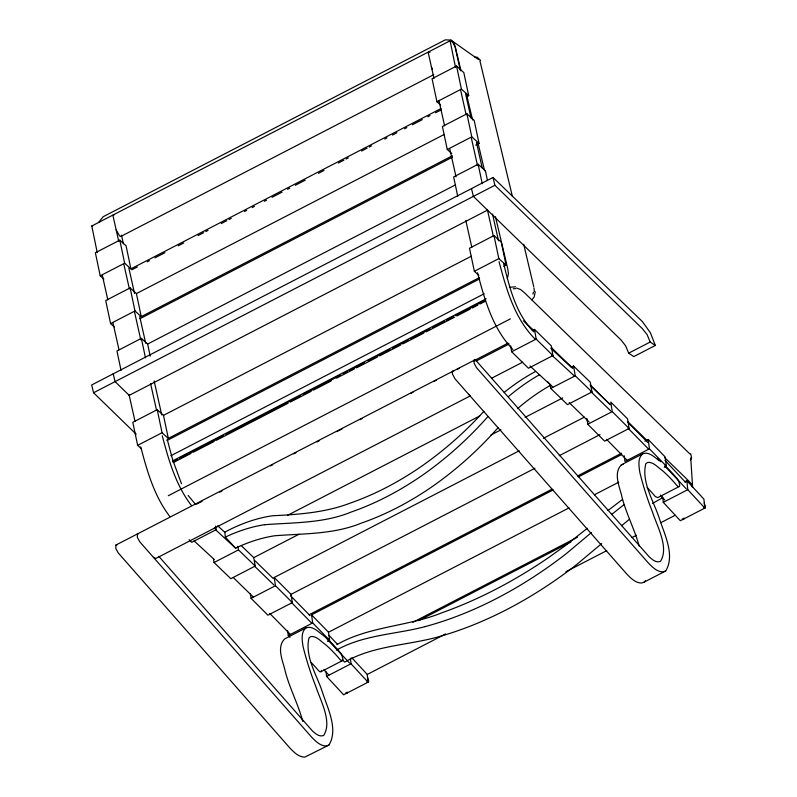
<?xml version="1.0" encoding="UTF-8"?>
<svg xmlns="http://www.w3.org/2000/svg" width="797" height="797" viewBox="0 0 797 797"><rect width="100%" height="100%" fill="white"/><g stroke="black" fill="none" stroke-linecap="round" stroke-linejoin="round"><path stroke-width="1.2" d="M347.183 692.065L347.064 693.201L345.41 693.031M683.956 517.95L683.836 519.096L682.182 518.927M507.33 278.641L508.456 273.55L507.729 268.659L495.445 216.694M532.964 294.133L533.392 292.18M535.285 291.802L534.11 297.112L531.878 299.891M659.278 460.686C654.546 457.378 649.226 451.441 642.9 453.692C637.351 458.086 638.945 466.285 639.832 472.382C643.129 485.911 647.413 499.181 652.504 512.132C656.947 526 669.39 547.748 660.384 561.457C656.1 563.051 652.185 559.534 649.226 556.864L475.291 359.696L115.924 545.038L115.814 548.466L118.205 552.889L289.929 748.074C293.924 752.229 298.566 757.06 304.743 757.15L328.932 745.075C338.625 729.335 327.437 707.955 322.396 692.045C316.778 674.89 304.534 656.27 309.017 637.879L310.84 636.534C316.798 635.886 320.972 641.595 325.485 644.574A91.007 34.769 62.7 0 1 340.02 659.498L341.455 660.643L342.541 660.583L343.009 659.348L341.754 654.865L340.369 652.823A96.128 36.722 62.7 0 0 328.424 639.981M474.215 359.806L474.105 363.233L476.496 367.656L648.23 562.841C652.215 566.996 656.858 571.828 663.034 571.917L665.704 570.971C675.398 555.23 664.22 533.851 659.169 517.94C653.55 500.785 641.306 482.165 645.789 463.774L647.622 462.419C653.57 461.772 657.754 467.48 662.257 470.469A91.007 34.769 62.7 0 1 676.792 485.383L678.227 486.539L679.313 486.479L679.781 485.243L678.526 480.76L677.151 478.718A96.128 36.722 62.7 0 0 665.196 465.866M311.219 662.546A91.007 34.769 62.7 0 1 318.501 670.616L319.926 671.771L321.022 671.712L321.48 670.476M460.447 70.813L455.067 46.804L452.915 42.58L450.444 40.607L91.785 225.999L97.234 252.589M450.076 40.767L455.525 67.356M690.401 460.018L691.647 458.066L690.7 453.792M98.838 222.104L103.172 216.714L445.264 39.85L450.923 40.079L478.429 59.506M453.772 370.814L452.696 370.934L452.258 372.229L452.586 374.361L454.977 378.784L626.711 573.96C630.696 578.124 635.339 582.956 641.515 583.045L644.185 582.089L645.53 580.595M487.973 416.522L486.389 418.276C467.381 439.585 445.991 458.713 422.619 475.112A244.101 157.557 -47.8 0 1 351.218 512.023C323.502 523.42 293.665 522.453 264.474 524.725M498.215 427.571L496.631 429.314C477.622 450.624 456.233 469.752 432.861 486.16A244.101 157.557 -47.8 0 1 361.459 523.071C333.744 534.458 303.906 533.492 274.716 535.763A146.03 94.255 -47.8 0 0 235.563 548.137M483.849 411.342C465.259 431.924 444.308 450.305 421.613 466.225A246.193 158.912 -47.8 0 1 350.361 503.066C325.515 512.581 299.024 514.463 272.763 515.749A143.231 92.452 -47.8 0 0 224.814 532.147L225.332 537.078L235.563 548.127M327.567 639.184A96.128 36.722 62.7 0 0 323.333 635.448C318.332 632.031 312.832 625.496 306.128 627.807C300.579 632.19 302.163 640.389 303.049 646.487C306.357 660.016 310.641 673.286 315.732 686.237C320.175 700.105 332.618 721.853 323.602 735.561C319.328 737.155 315.403 733.638 312.454 730.979L158.842 556.376M642.9 453.692L621.381 464.82C612.813 473.657 620.046 487.525 622.118 497.657C626.512 514.294 634.671 529.616 639.234 546.174M591.454 532.535L566.089 553.805A335.736 216.714 -47.8 0 1 425.289 626.581M601.685 543.584L576.321 564.844A335.736 216.714 -47.8 0 1 435.531 637.62C405.135 645.52 372.508 646.058 344.613 662.128L342.252 659.577M587.369 528.252L565.033 545.865L548.047 557.96A382.56 246.931 -47.8 0 1 442.295 612.634C408.114 626.611 369.439 626.004 336.952 644.564M611.448 514.583L624.041 504.64M621.69 525.631L629.331 519.315M116.173 229.925L119.57 235.862L120.745 236.5L121.393 235.972M607.991 510.518L622.547 499.4M652.434 503.485L662.775 497.637L660.414 495.086M120.745 236.5L433.787 74.659M440.99 108.551L130.917 268.858L126.065 245.815L119.789 240.156L95.371 252.769L100.223 275.812L103.869 279.099M466.474 96.786L468.686 95.65L463.834 72.607L456.561 66.041L432.064 78.704L436.915 101.747L440.512 104.985M100.223 275.812L124.641 263.189L130.917 268.858M436.915 101.747L461.413 89.085L468.686 95.65M131.804 269.814L137.323 266.955M147.266 261.815L149.477 260.679M154.997 257.82L164.939 252.679M178.189 245.825L183.718 242.975M198.074 235.553L203.594 232.694M205.805 231.548L208.017 230.413M221.267 223.559L226.796 220.699M228.998 219.564L231.21 218.418M244.47 211.564L246.671 210.428M252.201 207.569L254.402 206.423M264.345 201.292L266.557 200.147M272.076 197.287L282.018 192.147M287.548 189.297L289.749 188.152M295.279 185.302L305.211 180.162M318.471 173.308L323.99 170.448M338.356 163.026L343.876 160.177M346.087 159.031L348.289 157.886M361.549 151.041L367.068 148.182M369.28 147.037L371.492 145.901M384.742 139.047L386.953 137.901M392.473 135.052L396.896 132.76M404.627 128.765L406.829 127.62M412.358 124.77L422.3 119.63M427.82 116.77L430.031 115.635M435.551 112.775L441.07 109.926M452.437 155.754L141.258 316.628L136.407 293.585L130.13 287.926L105.722 300.539L110.574 323.582L114.21 326.87M475.719 145.134L479.037 143.42L474.185 120.377L466.903 113.812L442.415 126.474L447.266 149.517L451.75 153.562M136.407 293.585L444.278 134.424M110.574 323.582L134.982 310.96L141.258 316.628M447.266 149.517L471.764 136.855L479.037 143.42M139.943 318.72L452.527 157.119M150.205 356.159L147.644 344.035L141.368 338.366L116.96 350.989L121.044 370.396M487.465 180.53L485.423 170.827L478.14 164.262L453.652 176.924L457.737 196.331M147.644 344.035L455.515 184.864M471.505 188.6L473.378 196.391L620.903 339.841L625.595 345.759L628.664 353.171L633.814 356.578L655.333 345.45L650.382 332.767L642.392 321.58L493.024 177.472L91.685 384.961L93.558 392.752L136.217 434.235M93.558 392.752L494.897 185.273L642.422 328.713L647.114 334.63L650.183 342.043L655.333 345.45M129.204 395.362L487.495 210.129M479.515 277.525L168.336 438.4L163.485 415.357L157.208 409.698L132.8 422.32L137.652 445.354L141.288 448.641M503.903 266.328L506.105 265.192L501.253 242.149L493.981 235.583L469.493 248.246L474.345 271.289L478.828 275.334M163.485 415.357L471.356 256.196M137.652 445.354L162.06 432.741L168.336 438.4M474.345 271.289L498.832 258.627L506.105 265.192M167.011 440.502L479.605 278.89M170.837 455.754L484.237 293.734M172.58 460.915L486.12 298.815M172.889 461.702L177.601 459.261M179.484 458.285L182.304 456.83M184.187 455.854L197.526 448.96M201.492 446.908L205.457 444.865M207.439 443.839L217.352 438.709M219.334 437.683L223.309 435.63M227.275 433.578L242.149 425.897M244.131 424.871L248.096 422.818M254.044 419.74L264.953 414.101M265.949 413.583L269.914 411.541M271.897 410.515L277.844 407.436L268.978 412.089M278.84 406.918L286.771 402.824M290.736 400.771L294.711 398.719M296.693 397.693L300.658 395.641M304.623 393.588L312.554 389.494M316.529 387.442L319.497 385.897M321.48 384.881L325.445 382.829M326.441 382.311L337.35 376.672M343.298 373.594L347.263 371.551M349.245 370.525L359.168 365.395M361.151 364.368L364.129 362.834M368.094 360.782L372.06 358.73M374.042 357.704L379.003 355.143M379.99 354.625L383.955 352.573M385.947 351.557L389.912 349.504M393.877 347.452L401.808 343.348M402.804 342.84L408.751 339.761M410.734 338.735L414.699 336.683M420.657 333.604L426.604 330.536M432.552 327.457L436.517 325.405M438.499 324.379L444.457 321.301M446.44 320.274L453.373 316.688M457.348 314.636L461.314 312.583M463.296 311.567L467.261 309.515M468.257 308.997L473.209 306.437M474.205 305.918L479.156 303.358M480.153 302.85L483.918 300.897M172.969 461.722L177.382 459.441M182.902 456.591L200.555 447.466M206.074 444.606L220.42 437.194M225.94 434.345L243.593 425.209M249.112 422.36L254.632 419.511M256.833 418.365L266.766 413.235M280.016 406.38L289.939 401.25M292.15 400.114L297.67 397.255M303.189 394.405L309.804 390.978M312.016 389.843L320.842 385.28M326.362 382.421L332.977 379.003M335.188 377.858L340.708 375.008M349.534 370.446L363.88 363.024M369.4 360.174L387.053 351.049M392.572 348.189L406.918 340.777M412.438 337.928L430.091 328.792M435.61 325.943L441.13 323.094M446.649 320.235L453.264 316.817M455.476 315.672L464.302 311.109M469.822 308.26L476.447 304.833M478.648 303.697L484.168 300.838M173.357 462.539L191.011 453.413M193.213 452.278L214.174 441.438M216.376 440.293L288.076 403.232M290.287 402.087L311.238 391.257M313.45 390.112L331.094 380.986M336.613 378.137L354.257 369.011M356.468 367.875L377.429 357.036M379.631 355.9L400.592 345.061M402.794 343.925L423.755 333.086M425.957 331.95L454.639 317.116M456.85 315.981L470.081 309.136M472.292 308.001L477.802 305.141M480.013 304.006L485.522 301.156M168.297 495.714L510.399 318.86M196.55 504.152L202.069 501.303M219.743 492.167L221.955 491.022M270.552 465.896L272.763 464.751M293.744 453.901L295.956 452.766M316.937 441.917L319.149 440.771M336.822 431.635L342.351 428.776M360.015 419.64L362.227 418.505M410.824 393.379L413.035 392.234M434.026 381.384L436.228 380.239M457.219 369.39L459.431 368.254M473.787 360.822L508.028 343.128M532.326 330.566L534.538 329.42L551.335 345.908L552.949 355.572L528.461 368.234L511.654 351.746L510.668 345.788M476.058 361.091L509.163 343.975M511.654 351.746L536.152 339.084L552.949 355.572M491.759 378.147L522.653 362.177M470.081 395.999L155.933 558.408L153.393 557.302M215.579 526.1L216.176 529.676L191.768 542.299L189.118 539.699M571.319 367.158L573.531 366.012L590.278 382.191L591.992 391.965L567.504 404.627L550.747 388.448L550.119 384.831M287.747 515.221L479.754 415.954M214.054 562.513L238.472 549.89L255.219 566.069L230.811 578.692L214.054 562.513L213.417 558.846M550.747 388.448L575.245 375.785L591.992 391.965M628.664 353.171L650.183 342.043M241.391 545.716L253.735 557.641L298.975 534.249M490.982 434.993L500.914 429.852M525.193 417.309L562.712 397.912M250.318 593.566L251.065 598.328L267.922 615.194L292.34 602.582L275.473 585.715L274.198 577.486L519.166 450.833M543.434 438.29L584.271 417.18M251.065 598.328L275.473 585.715M587.758 424.263L612.245 411.601L610.761 402.067L627.628 418.933L629.112 428.467L604.614 441.13L587.758 424.263L586.841 418.385M292.34 602.582L291.054 594.353L534.926 468.277M559.195 455.725L600.021 434.614M309.057 614.776L552.062 489.149M577.466 476.008L621.65 453.164M644.843 441.179L648.16 439.466L665.096 456.85L666.402 466.205L664.27 467.311M327.507 641.416L329.629 640.31L312.683 622.925L311.557 614.856L553.218 489.916M578.602 476.795L621.63 454.549M289.969 637.281L288.275 635.548L312.683 622.925M648.16 439.466L649.455 448.821L624.968 461.483L624.161 455.715M306.128 627.807L284.609 638.935C276.041 647.762 283.274 661.63 285.346 671.771C289.819 688.797 298.317 704.428 302.75 721.444M329.629 640.31L328.503 632.24L569.058 507.878M594.432 494.758L618.711 482.205M412.906 622.318L577.486 537.238M684.633 481.846L686.835 480.701L703.9 499.111L704.837 508.078L680.349 520.74L663.283 502.339L662.815 497.916M418.604 620.674L570.881 541.95M321.022 671.712L342.541 660.583M679.313 486.479L657.794 497.607L655.273 496.511A91.007 34.769 62.7 0 0 647.184 487.615M351.816 657.794L367.258 674.451L368.065 682.182L343.646 694.805L326.591 676.404L350.999 663.781L350.421 658.252M663.283 502.339L687.771 489.677L686.835 480.701M367.258 674.451L445.603 633.944M565.88 571.758L606.706 550.657M632.091 537.537L636.504 535.255M660.773 522.702L675.119 515.28M644.185 582.089L665.704 570.971M336.464 650.103C363.791 634.701 395.661 634.452 425.289 626.591M91.785 225.999L92.661 225.959M328.932 745.075L326.262 746.022C320.085 745.932 315.443 741.1 311.458 736.946L139.724 541.771L137.333 537.337L137.443 533.91L138.519 533.801M621.381 464.82L623.075 464.382M115.924 545.038L117 544.929M509.413 287.299L515.48 286.8M513.248 288.803L515.529 288.624M474.833 57.105L477.234 57.205L480.531 60.393M114.18 214.841L113.304 214.871L113.044 215.957L118.753 241.461M516.506 288.066L520.531 289.5L524.366 292.648L689.873 453.941M703.701 507.799L705.355 507.968L705.475 506.832L704.189 503.136M366.929 681.903L368.583 682.073L368.702 680.937L367.417 677.251M430.041 52.243L428.557 51.895L428.298 52.981L434.006 78.485M468.646 394.326L470.091 395.481M523.44 320.862L533.452 330.157M550.787 348.319L571.917 367.786M551.464 354.824L574.318 375.925M529.945 365.953L552.799 387.053M217.681 525.771L224.834 532.336M215.608 529.776L235.822 548.406M194.089 540.894L214.303 559.524M590.039 384.991L609.984 404.368M590.716 391.506L610.661 410.873M569.197 402.624L589.142 422.002M255 560.769L273.212 578.473M254.811 566.438L273.889 584.978M233.292 577.566L253.237 596.953M450.923 40.079L453.951 43.018L455.446 47.521L460.875 70.475M551.305 347.492L572.724 368.294M590.577 385.628L610.213 404.697M628.066 422.031L646.805 440.233M664.658 457.568L688.757 480.97L691.826 484.516L692.473 487.465M129.303 395.451L115.077 381.624L113.204 373.833M214.413 527.943L216.176 529.676M612.245 411.601L629.112 428.467M274.198 577.486L291.054 594.353M627.408 421.733L647.702 442.395M628.086 428.238L648.379 448.9M606.567 439.366L626.86 460.028M290.636 595.837L310.103 615.663M291.313 602.343L311.607 623.015M269.794 613.471L290.078 634.133M649.455 448.821L666.402 466.205M311.557 614.856L328.503 632.24M657.425 458.295L660.723 461.732M664.987 460.407L685.629 482.404M664.837 466.036L686.317 488.91M329.031 635.388L337.29 644.115M327.238 639.274L349.534 663.014M533.761 331.871C515.789 313.729 509.701 287.886 503.684 263.907M535.225 339.223C514.553 318.461 506.324 289.181 499.042 261.655M512.919 349.504C492.775 328.822 484.735 299.941 477.523 272.783M660.653 495.595L664.788 500.038M323.881 669.699L328.842 675.029M687.771 489.677L704.837 508.078M547.669 381.743L550.817 385.14A146.03 94.255 -47.8 0 0 517.661 408.522M350.999 663.781L368.065 682.182M195.404 504.292L188.142 495.425M191.32 505.348C175.808 485.144 168.625 460.038 162.269 435.76M169.801 516.476C154.289 496.262 147.106 471.166 140.75 446.888M181.497 483.729L172.73 460.018L167.181 439.227M431.426 66.948L432.183 69.09M479.943 60.98L512.292 195.982M493.024 177.472L494.897 185.273M523.699 244.251L533.721 286.611M466.584 94.644L472.591 120.018M478.021 142.982L484.586 170.777M465.607 93.887L471.047 118.175M476.486 142.464L482.205 167.968M492.536 214.114L498.514 240.833M460.696 90.43L466.135 114.718M471.296 137.791L477.552 165.716M487.346 209.442L493.333 236.151M438.898 100.342L444.616 125.846M449.777 148.919L456.033 176.844M465.827 220.56L471.804 247.279M121.493 235.205L123.396 243.713M128.835 268.001L134.544 293.495M139.714 316.568L145.702 343.288M154.13 380.936L161.741 414.938M123.924 264.534L129.363 288.823M134.524 311.896L140.78 339.831M150.573 383.546L156.551 410.266M102.405 275.662L107.844 299.951M113.005 323.024L118.992 349.744M129.054 394.674L135.032 421.384M493.981 235.583L498.832 258.627M478.14 164.262L482.235 183.669M466.903 113.812L471.764 136.855M456.561 66.041L461.413 89.085M157.208 409.698L162.06 432.741M141.368 338.366L145.452 357.773M130.13 287.926L134.982 310.96M119.789 240.156L124.641 263.189M573.531 366.012L575.245 375.785M253.735 557.641L255.219 566.069M237.835 546.274L238.472 549.89M534.538 329.42L536.152 339.084M533.9 287.837L534.448 291.503M287.617 630.865L288.275 635.548M326.122 671.921L326.591 676.404M690.74 457.886L692.613 487.226M508.327 396.707A146.03 94.255 -47.8 0 1 539.599 374.67M504.262 392.373A143.231 92.452 -47.8 0 1 535.225 371.661M225.332 537.098A146.03 94.255 -47.8 0 1 264.474 524.705"/></g></svg>
